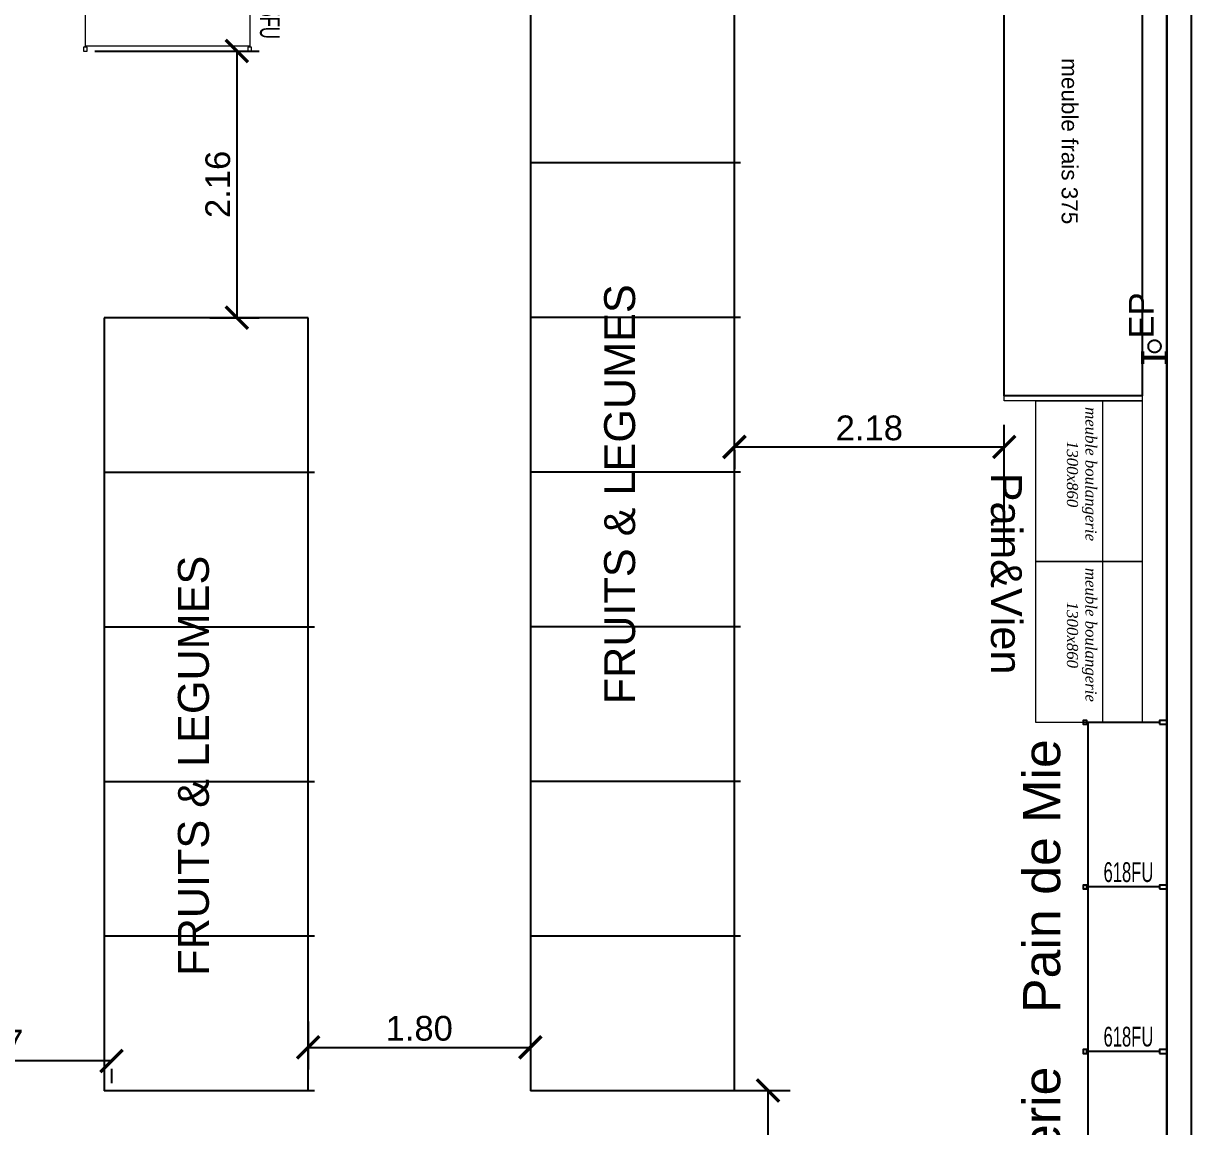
# Model space of a CAD drawing. Header units: millimetres. Extents: x 15590 to 15992, y 1055 to 1132.
# Drawn here: x 15722.48 to 15731.93, y 1073.25 to 1082.17 of the extents above; entities that cross this region are included whole.
import ezdxf
from ezdxf.enums import TextEntityAlignment as Align

# ---------------------------------------------------------------- set-up
doc = ezdxf.new("R2010")
doc.units = ezdxf.units.MM
doc.header["$MEASUREMENT"] = 0
doc.linetypes.add('Tirets', pattern=[0.004586, 0.002822, -0.001764])
doc.layers.get('0').update_dxf_attribs({"lineweight": 9})
doc.layers.add('DM cloison', color=7, linetype='Continuous', lineweight=9)
for name, color, linetype in [('DRAUF', 7, 'Continuous'), ('EP', 7, 'Continuous'), ('FAMILLES', 8, 'Continuous'), ('frais', 5, 'Continuous'), ('gondole', 6, 'Continuous'), ('Gondoles.VETTI', 7, 'Continuous'), ('murs exterieurs.P', 7, 'Continuous'), ('murs interieurs.P', 7, 'Continuous'), ('structure', 7, 'Continuous')]:
    doc.layers.add(name, color=color, linetype=linetype)
doc.styles.add('Arial', font='arial.ttf')
doc.styles.add('Arial Narrow', font='ARIALN.TTF', dxfattribs={"height": 0.3})
doc.styles.add('GENERATED_STYLE_2', font='')
doc.styles.get("Standard").update_dxf_attribs({"font": 'swiss.ttf', "height": 0.2})
doc.styles.get('GENERATED_STYLE_2').set_extended_font_data('Arial Occidental')
doc.dimstyles.get("Standard").update_dxf_attribs({"dimtxt": 0.2, "dimasz": 0.18, "dimexe": 0.18, "dimexo": 0.0625, "dimgap": 0.05, "dimtad": 1, "dimzin": 4, "dimdsep": 46, "dimtxsty": 'Standard', "dimblk": 'ARCHTICK', "dimcen": 0.09, "dimadec": 0, "dimazin": 0, "dimtfac": 1, "dimtofl": 0, "dimtmove": 0, "dimatfit": 3, "dimfxl": 1, "dimtolj": 1, "dimtzin": 0, "dimarcsym": 0})

# ---------------------------------------------------------------- blocks, each defined once
blk = doc.blocks.new('JOUE FRAIS')
at = {"layer": 'frais', "linetype": 'ByBlock', "lineweight": -2}
for p, q in [((-0.5575, 0.04), (0.5575, 0.04)), ((-0.5575, 0), (-0.5575, 0.04)), ((0.5575, 0), (-0.5575, 0)), ((0.5575, 0.04), (0.5575, 0))]:
    blk.add_line(p, q, dxfattribs=at)
blk = doc.blocks.new('*U65')
at = {"color": 5, "linetype": 'ByBlock', "lineweight": -2}
for p, q in [((0.04, 1.115), (3.71, 1.115)), ((0.04, 1.115), (0.04, 0)), ((3.71, 1.115), (3.71, 0)), ((3.71, 0), (0.04, 0))]:
    blk.add_line(p, q, dxfattribs=at)
blk.add_text('meuble frais 375', height=0.13, dxfattribs=at).set_placement((0.9805, 0.4641))
blk = doc.blocks.new('M618FU-1330')
for points in [[(-0.6365, 1.345), (-0.6465, 1.345), (-0.6465, 1.36), (-0.6765, 1.36), (-0.6765, 1.33), (-0.6465, 1.33), (-0.6465, 1.345), (-0.6365, 1.345)], [(-0.06, 1.345), (-0.6365, 1.345)], [(-0.636, 0.015), (-0.636, 1.345)], [(-0.6365, 0.015), (-0.6465, 0.015), (-0.6465, 0.03), (-0.6765, 0.03), (-0.6765, 0), (-0.6465, 0), (-0.6465, 0.015), (-0.6365, 0.015)], [(-0.06, 0.015), (-0.6365, 0.015)]]:
    blk.add_lwpolyline(points)
for points in [[(-0.06, 1.33), (0, 1.33), (0, 1.36), (-0.06, 1.36)], [(-0.06, 0), (0, 0), (0, 0.03), (-0.06, 0.03)]]:
    blk.add_lwpolyline(points, close=True)
at = {"color": 7, "lineweight": 25}
blk.add_lwpolyline([(0, 0.03), (0, 1.33)], dxfattribs=at)
at = {"color": 151, "lineweight": 15, "width": 0.6}
blk.add_text('618FU', height=0.16, dxfattribs=at).set_placement((-0.1097, 0.1351), align=Align.MIDDLE_RIGHT)
blk = doc.blocks.new('TG 515X133')
at = {"color": 6}
for p, q in [((-0.68, 0.02), (-0.68, 0.08)), ((-0.68, 0.08), (-0.65, 0.08)), ((-0.65, 0.02), (-0.68, 0.02)), ((-0.65, 0.08), (-0.65, 0.02)), ((-0.65, 0), (-0.65, 0.02)), ((-0.65, 0.02), (0.65, 0.02)), ((-0.65, 0), (0.65, 0)), ((0.68, 0.08), (0.65, 0.08)), ((0.65, 0.08), (0.65, 0.02)), ((0.65, 0.02), (0.68, 0.02)), ((0.65, 0.02), (0.65, 0)), ((0.68, 0.02), (0.68, 0.08))]:
    blk.add_line(p, q, dxfattribs=at)
for points in [[(-0.665, 0.5535), (-0.665, 0.5635), (-0.65, 0.5635), (-0.65, 0.5935), (-0.68, 0.5935), (-0.68, 0.5635), (-0.665, 0.5635), (-0.665, 0.5535)], [(0.665, 0.5535), (0.665, 0.5635), (0.68, 0.5635), (0.68, 0.5935), (0.65, 0.5935), (0.65, 0.5635), (0.665, 0.5635), (0.665, 0.5535)], [(-0.665, 0.08), (-0.665, 0.5535)], [(-0.665, 0.553), (0.665, 0.553)], [(0.665, 0.08), (0.665, 0.5535)]]:
    blk.add_lwpolyline(points, dxfattribs=at)
blk = doc.blocks.new('TG 515X133 1')
blk.add_blockref('TG 515X133', (0, 0))
at = {"color": 151, "lineweight": 15, "width": 0.6}
blk.add_text('515FU', height=0.16, rotation=90, dxfattribs=at).set_placement((-0.8273, 0.4949), align=Align.MIDDLE_RIGHT)
blk = doc.blocks.new('Boulangerie')
at = {"color": 42}
blk.add_lwpolyline([(0, 0.86), (1.3, 0.86), (1.3, 0), (0, 0)], close=True, dxfattribs=at)
blk = doc.blocks.new('Pain')
at = {"color": 42}
blk.add_line((-1.3, 0.54), (0, 0.54), dxfattribs=at)
blk.add_blockref('Boulangerie', (-1.3, 0))
at = {"insert": (-0.7076, 0.4916), "char_height": 0.09, "width": 1.115, "attachment_point": 2}
blk.add_mtext('{\\fBook Antiqua|b0|i1|c0|p18;meuble boulangerie} {\\fBook Antiqua|b0|i1|c0|p18;1300x860} ', dxfattribs=at)
blk = doc.blocks.new('_ArchTick')
at = {"color": 0, "linetype": 'ByBlock', "const_width": 0.15}
blk.add_lwpolyline([(-0.5, -0.5), (0.5, 0.5)], dxfattribs=at)
blk = doc.blocks.new('*D208')
at = {"color": 0, "lineweight": -2, "transparency": 16777216}
for p, q in [((15721.2285, 1074.387), (15721.2285, 1073.6047)), ((15723.1955, 1073.7847), (15721.2285, 1073.7847)), ((15723.1955, 1073.7222), (15723.1955, 1073.6047))]:
    blk.add_line(p, q, dxfattribs=at)
at = {"layer": 'DEFPOINTS', "color": 0, "transparency": 16777216}
for p in [(15721.2285, 1074.4495), (15721.2285, 1073.7847), (15723.1955, 1073.7847)]:
    blk.add_point(p, dxfattribs=at)
at = {"color": 0, "lineweight": -2, "transparency": 16777216, "xscale": 0.18, "yscale": 0.18, "zscale": 0.18, "rotation": 180}
blk.add_blockref('_ArchTick', (15721.2285, 1073.7847), dxfattribs=at)
at = {"color": 0, "lineweight": -2, "transparency": 16777216, "xscale": 0.18, "yscale": 0.18, "zscale": 0.18}
blk.add_blockref('_ArchTick', (15723.1955, 1073.7847), dxfattribs=at)
at = {"color": 0, "transparency": 16777216, "insert": (15722.212, 1073.9374), "char_height": 0.2, "attachment_point": 5}
blk.add_mtext('\\A1;1.97', dxfattribs=at)
blk = doc.blocks.new('*D209')
at = {"color": 0, "lineweight": -2, "transparency": 16777216}
for p, q in [((15730.4133, 1077.8885), (15730.4133, 1078.928)), ((15728.2316, 1078.748), (15730.4133, 1078.748)), ((15728.2316, 1078.7222), (15728.2316, 1078.568))]:
    blk.add_line(p, q, dxfattribs=at)
at = {"layer": 'DEFPOINTS', "color": 0, "transparency": 16777216}
for p in [(15728.2316, 1078.7847), (15730.4133, 1078.748), (15730.4133, 1077.826)]:
    blk.add_point(p, dxfattribs=at)
at = {"color": 0, "lineweight": -2, "transparency": 16777216, "xscale": 0.18, "yscale": 0.18, "zscale": 0.18, "rotation": 180}
blk.add_blockref('_ArchTick', (15728.2316, 1078.748), dxfattribs=at)
at = {"color": 0, "lineweight": -2, "transparency": 16777216, "xscale": 0.18, "yscale": 0.18, "zscale": 0.18}
blk.add_blockref('_ArchTick', (15730.4133, 1078.748), dxfattribs=at)
at = {"color": 0, "transparency": 16777216, "insert": (15729.3224, 1078.9008), "char_height": 0.2, "attachment_point": 5}
blk.add_mtext('\\A1;2.18', dxfattribs=at)
blk = doc.blocks.new('*D210')
at = {"color": 0, "lineweight": -2, "transparency": 16777216}
for p, q in [((15727.6264, 1073.5459), (15728.6827, 1073.5459)), ((15728.5027, 1073.5459), (15728.5027, 1071.1448)), ((15727.7743, 1071.1448), (15728.6827, 1071.1448))]:
    blk.add_line(p, q, dxfattribs=at)
at = {"layer": 'DEFPOINTS', "color": 0, "transparency": 16777216}
for p in [(15727.5639, 1073.5459), (15727.7118, 1071.1448), (15728.5027, 1071.1448)]:
    blk.add_point(p, dxfattribs=at)
at = {"color": 0, "lineweight": -2, "transparency": 16777216, "xscale": 0.18, "yscale": 0.18, "zscale": 0.18}
for p, rotation in [((15728.5027, 1073.5459), 90), ((15728.5027, 1071.1448), 270)]:
    blk.add_blockref('_ArchTick', p, dxfattribs=dict(at, rotation=rotation))
at = {"color": 0, "transparency": 16777216, "insert": (15728.35, 1072.3453), "char_height": 0.2, "attachment_point": 5, "rotation": 90}
blk.add_mtext('\\A1;2.40', dxfattribs=at)
blk = doc.blocks.new('*D211')
at = {"color": 0, "lineweight": -2, "transparency": 16777216}
for p, q in [((15723.0609, 1081.9485), (15724.3885, 1081.9485)), ((15724.2085, 1081.9485), (15724.2085, 1079.7922)), ((15723.9913, 1079.7922), (15724.3885, 1079.7922))]:
    blk.add_line(p, q, dxfattribs=at)
at = {"layer": 'DEFPOINTS', "color": 0, "transparency": 16777216}
for p in [(15722.9984, 1081.9485), (15723.9288, 1079.7922), (15724.2085, 1079.7922)]:
    blk.add_point(p, dxfattribs=at)
at = {"color": 0, "lineweight": -2, "transparency": 16777216, "xscale": 0.18, "yscale": 0.18, "zscale": 0.18}
for p, rotation in [((15724.2085, 1081.9485), 90), ((15724.2085, 1079.7922), 270)]:
    blk.add_blockref('_ArchTick', p, dxfattribs=dict(at, rotation=rotation))
at = {"color": 0, "transparency": 16777216, "insert": (15724.0557, 1080.8704), "char_height": 0.2, "attachment_point": 5, "rotation": 90}
blk.add_mtext('\\A1;2.16', dxfattribs=at)
blk = doc.blocks.new('A$C366C29EA')
at = {"color": 3}
for p, q in [((-0.05, 0), (-0.05, 1.7)), ((1.2, 0.05), (1.2, 1.7)), ((-0.05, 0.05), (1.2, 0.05))]:
    blk.add_line(p, q, dxfattribs=at)
at = {"layer": 'DRAUF', "color": 3}
blk.add_line((1.2, 1.7), (-0.05, 1.7), dxfattribs=at)
blk = doc.blocks.new('*D225')
at = {"color": 0, "lineweight": -2, "transparency": 16777216}
for p, q in [((15724.7855, 1074.1047), (15724.7855, 1073.7147)), ((15726.5816, 1074.1062), (15726.5816, 1073.7147)), ((15724.7855, 1073.8947), (15726.5816, 1073.8947))]:
    blk.add_line(p, q, dxfattribs=at)
at = {"layer": 'DEFPOINTS', "color": 0, "transparency": 16777216}
for p in [(15724.7855, 1074.1672), (15726.5816, 1074.1687), (15726.5816, 1073.8947)]:
    blk.add_point(p, dxfattribs=at)
at = {"color": 0, "lineweight": -2, "transparency": 16777216, "xscale": 0.18, "yscale": 0.18, "zscale": 0.18, "rotation": 180}
blk.add_blockref('_ArchTick', (15724.7855, 1073.8947), dxfattribs=at)
at = {"color": 0, "lineweight": -2, "transparency": 16777216, "xscale": 0.18, "yscale": 0.18, "zscale": 0.18}
blk.add_blockref('_ArchTick', (15726.5816, 1073.8947), dxfattribs=at)
at = {"color": 0, "transparency": 16777216, "insert": (15725.6835, 1074.0474), "char_height": 0.2, "attachment_point": 5}
blk.add_mtext('\\A1;1.80', dxfattribs=at)

msp = doc.modelspace()

# ---------------------------------------------------------------- linework, layer by layer
at = {"layer": 'EP', "linetype": 'Tirets', "ltscale": 1000}
msp.add_circle((15731.6283, 1079.5611), 0.05, dxfattribs=at)
at = {"layer": 'Gondoles.VETTI', "linetype": 'Continuous', "ltscale": 1000}
for p, q in [((15731.7283, 1103.3002), (15731.7283, 1076.7002)), ((15731.7283, 1076.7002), (15731.7283, 1103.3002)), ((15731.7283, 1076.7002), (15731.7283, 1075.7002)), ((15731.7283, 1075.7002), (15731.7283, 1076.7002))]:
    msp.add_line(p, q, dxfattribs=at)
at = {"layer": 'murs exterieurs.P', "linetype": 'Continuous', "ltscale": 1000, "flags": 128}
for points in [[(15731.7283, 1096.3076), (15731.7283, 1070.5095)], [(15731.9283, 1070.5095), (15731.9283, 1096.3076)]]:
    msp.add_lwpolyline(points, dxfattribs=at)
at = {"layer": 'murs interieurs.P', "linetype": 'Continuous', "ltscale": 1000, "flags": 128}
for points in [[(15731.7283, 1075.5606), (15731.7283, 1075.6106)], [(15731.7283, 1074.5606), (15731.7283, 1074.6106)], [(15731.7283, 1073.5606), (15731.7283, 1073.6106)]]:
    msp.add_lwpolyline(points, dxfattribs=at)
at = {"layer": 'structure', "color": 160, "linetype": 'Continuous', "lineweight": 35, "ltscale": 1000}
for p, q in [((15731.5368, 1079.5196), (15731.5283, 1079.5196)), ((15731.5283, 1079.5196), (15731.5283, 1079.4196)), ((15731.5368, 1079.478), (15731.5368, 1079.5196)), ((15731.5368, 1079.4196), (15731.5368, 1079.4612)), ((15731.7142, 1079.4724), (15731.5424, 1079.4724)), ((15731.5424, 1079.4668), (15731.7142, 1079.4668)), ((15731.7283, 1079.5196), (15731.7198, 1079.5196)), ((15731.7198, 1079.5196), (15731.7198, 1079.478)), ((15731.7198, 1079.4612), (15731.7198, 1079.4196)), ((15731.7283, 1079.4196), (15731.7283, 1079.5196)), ((15731.5283, 1079.4196), (15731.5368, 1079.4196)), ((15731.7198, 1079.4196), (15731.7283, 1079.4196))]:
    msp.add_line(p, q, dxfattribs=at)
for centre, start, end in [((15731.5424, 1079.478), 180, 270), ((15731.5424, 1079.4612), 90, 180), ((15731.7142, 1079.478), 270, 0), ((15731.7142, 1079.4612), 0, 90)]:
    msp.add_arc(centre, 0.0056, start, end, dxfattribs=at)

# ---------------------------------------------------------------- block references
for name, p, rotation in [('TG 515X133 1', (15723.6484, 1082.542), 180), ('Pain', (15730.6683, 1077.821), 269.9999999999999), ('Pain', (15730.6683, 1076.521), 269.9999999999999)]:
    msp.add_blockref(name, p, dxfattribs=dict(rotation=rotation))
at = {"layer": 'DM cloison'}
msp.add_blockref('JOUE FRAIS', (15730.9708, 1079.121), dxfattribs=at)
at = {"layer": 'DRAUF', "color": 3, "rotation": 90}
for p in [(15728.2816, 1081.0937), (15728.2816, 1079.8437), (15724.8355, 1078.5922), (15728.2816, 1078.5937), (15724.8355, 1077.3422), (15728.2816, 1077.3437), (15724.8355, 1076.0922), (15728.2816, 1076.0937), (15724.8355, 1074.8422), (15728.2816, 1074.8437), (15724.8355, 1073.5922), (15728.2816, 1073.5937)]:
    msp.add_blockref('A$C366C29EA', p, dxfattribs=at)
at = {"layer": 'frais', "rotation": 269.9999999999999}
msp.add_blockref('*U65', (15730.4133, 1082.871), dxfattribs=at)
at = {"layer": 'gondole'}
for p in [(15731.7283, 1075.176), (15731.7283, 1073.846), (15731.7283, 1072.516)]:
    msp.add_blockref('M618FU-1330', p, dxfattribs=at)

# ---------------------------------------------------------------- texts
at = {"char_height": 0.25, "width": 186.593401, "attachment_point": 2, "rotation": 90, "style": 'Arial Narrow'}
for insert in [(15727.1786, 1078.3652), (15723.7324, 1076.1711)]:
    msp.add_mtext('{\\fArial|b0|i0|c0|p34;\\C3;FRUITS & LEGUMES}', dxfattribs=dict(at, insert=insert))
at = {"color": 30, "insert": (15730.5562, 1077.7243), "char_height": 0.25, "width": 186.593401, "attachment_point": 2, "rotation": 270, "style": 'Arial Narrow'}
msp.add_mtext('{\\fArial|b0|i0|c0|p34;Pain&Vien}', dxfattribs=at)
at = {"layer": 'EP', "linetype": 'Continuous', "insert": (15731.5213, 1079.8111), "char_height": 0.2, "attachment_point": 5, "rotation": 90, "style": 'GENERATED_STYLE_2'}
msp.add_mtext('{EP}', dxfattribs=at)
at = {"layer": 'FAMILLES', "color": 0, "char_height": 0.3, "width": 7.361437, "attachment_point": 1, "rotation": 90, "style": 'Arial'}
for s, insert in [('Pain de Mie', (15730.5655, 1074.1725)), ('Viennoiserie', (15730.5655, 1071.4327))]:
    msp.add_mtext(s, dxfattribs=dict(at, insert=insert))

# ---------------------------------------------------------------- dimensions: what is measured, and where the dimension line sits
for base, p1, p2, picture, middle in [((15724.2085, 1079.7922), (15722.9984, 1081.9485), (15723.9288, 1079.7922), '*D211', (15724.0557, 1080.8704)), ((15728.5027, 1071.1448), (15727.5639, 1073.5459), (15727.7118, 1071.1448), '*D210', (15728.35, 1072.3453))]:
    dim = msp.add_linear_dim(base=base, p1=p1, p2=p2, angle=90, dimstyle='Standard')
    dim.commit()
    dim.dimension.update_dxf_attribs({"geometry": picture, "text_midpoint": middle})
for base, p1, p2, picture, middle in [((15730.4133, 1078.748), (15728.2316, 1078.7847), (15730.4133, 1077.826), '*D209', (15729.3224, 1078.9008)), ((15721.2285, 1073.7847), (15723.1955, 1073.7847), (15721.2285, 1074.4495), '*D208', (15722.212, 1073.9374)), ((15726.5816, 1073.8947), (15724.7855, 1074.1672), (15726.5816, 1074.1687), '*D225', (15725.6835, 1074.0474))]:
    dim = msp.add_linear_dim(base=base, p1=p1, p2=p2, dimstyle='Standard')
    dim.commit()
    dim.dimension.update_dxf_attribs({"geometry": picture, "text_midpoint": middle})

doc.saveas('drawing.dxf')
